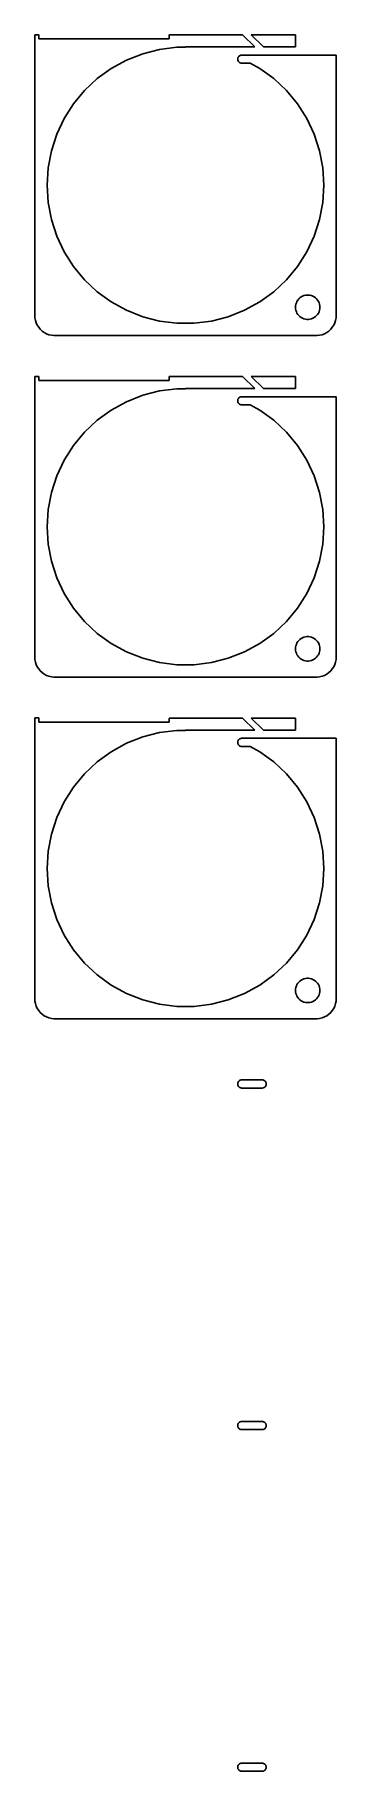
# Model space of a CAD drawing. Header units: metres. Extents: x -37 to 37, y 30 to 457.
import ezdxf

# ---------------------------------------------------------------- set-up
doc = ezdxf.new("R2010")
doc.units = ezdxf.units.M

msp = doc.modelspace()

# ---------------------------------------------------------------- linework, layer by layer
for p, q in [((-36, 457), (-37, 457)), ((-37, 457), (-37, 388)), ((-36, 456), (-36, 457)), ((14.0099, 456.99), (-4, 456.99)), ((-4, 456.99), (-4, 456)), ((17, 454), (14.0099, 456.99)), ((27, 456.99), (16.1312, 456.99)), ((16.1312, 456.99), (19.1213, 454)), ((27, 454), (27, 456.99)), ((-4, 456), (-36, 456)), ((-10.5066, 452.336), (-6.371, 453.398)), ((-6.371, 453.398), (-2.1349, 453.933)), ((-2.1349, 453.933), (0, 453.933)), ((0, 453.933), (0, 454)), ((0, 454), (17, 454)), ((19.1213, 454), (27, 454)), ((-21.6724, 446.197), (-18.2181, 448.707)), ((-18.2181, 448.707), (-14.4765, 450.764)), ((-14.4765, 450.764), (-10.5066, 452.336)), ((12.8189, 451.125), (12.811, 451)), ((12.811, 451), (12.8189, 450.875)), ((12.8424, 451.249), (12.8189, 451.125)), ((12.8189, 450.875), (12.8424, 450.751)), ((12.8812, 451.368), (12.8424, 451.249)), ((12.8424, 450.751), (12.8812, 450.632)), ((12.9347, 451.482), (12.8812, 451.368)), ((12.8812, 450.632), (12.9347, 450.518)), ((13.002, 451.588), (12.9347, 451.482)), ((12.9347, 450.518), (13.002, 450.412)), ((13.082, 451.685), (13.002, 451.588)), ((13.002, 450.412), (13.082, 450.315)), ((13.1736, 451.771), (13.082, 451.685)), ((13.082, 450.315), (13.1736, 450.229)), ((13.2752, 451.844), (13.1736, 451.771)), ((13.1736, 450.229), (13.2752, 450.156)), ((13.3852, 451.905), (13.2752, 451.844)), ((13.2752, 450.156), (13.3852, 450.095)), ((13.502, 451.951), (13.3852, 451.905)), ((13.3852, 450.095), (13.502, 450.049)), ((13.6236, 451.982), (13.502, 451.951)), ((13.502, 450.049), (13.6236, 450.018)), ((13.7482, 451.998), (13.6236, 451.982)), ((13.6236, 450.018), (13.7482, 450.002)), ((14.561, 451.998), (13.7482, 451.998)), ((13.7482, 450.002), (15.8628, 450.002)), ((37, 452), (14.561, 452)), ((14.561, 452), (14.561, 451.998)), ((15.8628, 450.002), (18.2181, 448.707)), ((18.2181, 448.707), (21.6724, 446.197)), ((37, 388), (37, 452)), ((-24.7849, 443.275), (-21.6724, 446.197)), ((21.6724, 446.197), (24.7849, 443.275)), ((-29.7944, 436.38), (-27.5066, 439.985)), ((-27.5066, 439.985), (-24.7849, 443.275)), ((24.7849, 443.275), (27.5066, 439.985)), ((27.5066, 439.985), (29.7944, 436.38)), ((-31.6124, 432.516), (-29.7944, 436.38)), ((29.7944, 436.38), (31.6124, 432.516)), ((-32.9318, 428.455), (-31.6124, 432.516)), ((31.6124, 432.516), (32.9318, 428.455)), ((-33.7319, 424.261), (-32.9318, 428.455)), ((32.9318, 428.455), (33.7319, 424.261)), ((-34, 420), (-33.7319, 424.261)), ((33.7319, 424.261), (34, 420)), ((-33.7319, 415.739), (-34, 420)), ((34, 420), (33.7319, 415.739)), ((-32.9318, 411.545), (-33.7319, 415.739)), ((33.7319, 415.739), (32.9318, 411.545)), ((-31.6124, 407.484), (-32.9318, 411.545)), ((32.9318, 411.545), (31.6124, 407.484)), ((-29.7944, 403.62), (-31.6124, 407.484)), ((31.6124, 407.484), (29.7944, 403.62)), ((-27.5066, 400.015), (-29.7944, 403.62)), ((29.7944, 403.62), (27.5066, 400.015)), ((-24.7849, 396.725), (-27.5066, 400.015)), ((27.5066, 400.015), (24.7849, 396.725)), ((-21.6724, 393.803), (-24.7849, 396.725)), ((-18.2181, 391.293), (-21.6724, 393.803)), ((21.6724, 393.803), (18.2181, 391.293)), ((24.7849, 396.725), (21.6724, 393.803)), ((28.7227, 392.714), (29.0729, 392.853)), ((29.0729, 392.853), (29.4379, 392.947)), ((29.4379, 392.947), (29.8116, 392.994)), ((29.8116, 392.994), (30.1884, 392.994)), ((30.1884, 392.994), (30.5621, 392.947)), ((30.5621, 392.947), (30.927, 392.853)), ((30.927, 392.853), (31.2773, 392.714)), ((-14.4765, 389.236), (-18.2181, 391.293)), ((-10.5066, 387.664), (-14.4765, 389.236)), ((14.4765, 389.236), (10.5066, 387.664)), ((18.2181, 391.293), (14.4765, 389.236)), ((27, 390), (27.0237, 390.376)), ((27.0237, 389.624), (27, 390)), ((27.0237, 390.376), (27.0942, 390.746)), ((27.0942, 389.254), (27.0237, 389.624)), ((27.0942, 390.746), (27.2107, 391.104)), ((27.2107, 388.896), (27.0942, 389.254)), ((27.2107, 391.104), (27.3711, 391.445)), ((27.3711, 388.555), (27.2107, 388.896)), ((27.3711, 391.445), (27.5729, 391.763)), ((27.5729, 391.763), (27.8131, 392.054)), ((27.8131, 392.054), (28.0877, 392.312)), ((28.0877, 392.312), (28.3925, 392.533)), ((28.3925, 392.533), (28.7227, 392.714)), ((31.2773, 392.714), (31.6075, 392.533)), ((31.6075, 392.533), (31.9123, 392.312)), ((31.9123, 392.312), (32.1869, 392.054)), ((32.1869, 392.054), (32.427, 391.763)), ((32.427, 391.763), (32.6289, 391.445)), ((32.6289, 391.445), (32.7893, 391.104)), ((32.7893, 388.896), (32.6289, 388.555)), ((32.7893, 391.104), (32.9057, 390.746)), ((32.9057, 389.254), (32.7893, 388.896)), ((32.9057, 390.746), (32.9763, 390.376)), ((32.9763, 389.624), (32.9057, 389.254)), ((32.9763, 390.376), (33, 390)), ((33, 390), (32.9763, 389.624)), ((-37, 388), (-36.9606, 387.373)), ((-36.9606, 387.373), (-36.8429, 386.757)), ((-36.8429, 386.757), (-36.6489, 386.159)), ((-36.6489, 386.159), (-36.3815, 385.591)), ((-36.3815, 385.591), (-36.0451, 385.061)), ((-36.0451, 385.061), (-35.6448, 384.577)), ((-35.6448, 384.577), (-35.1871, 384.147)), ((-6.371, 386.602), (-10.5066, 387.664)), ((-2.1349, 386.067), (-6.371, 386.602)), ((2.1349, 386.067), (-2.1349, 386.067)), ((6.371, 386.602), (2.1349, 386.067)), ((10.5066, 387.664), (6.371, 386.602)), ((27.5729, 388.237), (27.3711, 388.555)), ((27.8131, 387.946), (27.5729, 388.237)), ((28.0877, 387.688), (27.8131, 387.946)), ((28.3925, 387.467), (28.0877, 387.688)), ((28.7227, 387.286), (28.3925, 387.467)), ((29.0729, 387.147), (28.7227, 387.286)), ((29.4379, 387.053), (29.0729, 387.147)), ((29.8116, 387.006), (29.4379, 387.053)), ((30.1884, 387.006), (29.8116, 387.006)), ((30.5621, 387.053), (30.1884, 387.006)), ((30.927, 387.147), (30.5621, 387.053)), ((31.2773, 387.286), (30.927, 387.147)), ((31.6075, 387.467), (31.2773, 387.286)), ((31.9123, 387.688), (31.6075, 387.467)), ((32.1869, 387.946), (31.9123, 387.688)), ((32.427, 388.237), (32.1869, 387.946)), ((32.6289, 388.555), (32.427, 388.237)), ((35.1871, 384.147), (35.6448, 384.577)), ((35.6448, 384.577), (36.0451, 385.061)), ((36.0451, 385.061), (36.3815, 385.591)), ((36.3815, 385.591), (36.6489, 386.159)), ((36.6489, 386.159), (36.8429, 386.757)), ((36.8429, 386.757), (36.9606, 387.373)), ((36.9606, 387.373), (37, 388)), ((-35.1871, 384.147), (-34.6791, 383.778)), ((-34.6791, 383.778), (-34.1289, 383.476)), ((-34.1289, 383.476), (-33.5451, 383.245)), ((-33.5451, 383.245), (-32.9369, 383.089)), ((-32.9369, 383.089), (-32.3139, 383.01)), ((-32.3139, 383.01), (32.3139, 383.01)), ((32.3139, 383.01), (32.9369, 383.089)), ((32.9369, 383.089), (33.5451, 383.245)), ((33.5451, 383.245), (34.1289, 383.476)), ((34.1289, 383.476), (34.6791, 383.778)), ((34.6791, 383.778), (35.1871, 384.147)), ((-36, 373), (-37, 373)), ((-37, 373), (-37, 304)), ((-36, 372), (-36, 373)), ((-4, 372), (-36, 372)), ((14.0099, 372.99), (-4, 372.99)), ((-4, 372.99), (-4, 372)), ((17, 370), (14.0099, 372.99)), ((27, 372.99), (16.1312, 372.99)), ((16.1312, 372.99), (19.1213, 370)), ((27, 370), (27, 372.99)), ((-14.4765, 366.764), (-10.5066, 368.336)), ((-10.5066, 368.336), (-6.371, 369.398)), ((-6.371, 369.398), (-2.1349, 369.933)), ((-2.1349, 369.933), (0, 369.933)), ((0, 369.933), (0, 370)), ((0, 370), (17, 370)), ((12.8424, 367.249), (12.8189, 367.125)), ((12.8812, 367.368), (12.8424, 367.249)), ((12.9347, 367.482), (12.8812, 367.368)), ((13.002, 367.588), (12.9347, 367.482)), ((13.082, 367.685), (13.002, 367.588)), ((13.1736, 367.771), (13.082, 367.685)), ((13.2752, 367.844), (13.1736, 367.771)), ((13.3852, 367.905), (13.2752, 367.844)), ((13.502, 367.951), (13.3852, 367.905)), ((13.6236, 367.982), (13.502, 367.951)), ((13.7482, 367.998), (13.6236, 367.982)), ((14.561, 367.998), (13.7482, 367.998)), ((37, 368), (14.561, 368)), ((14.561, 368), (14.561, 367.998)), ((19.1213, 370), (27, 370)), ((37, 304), (37, 368)), ((-21.6724, 362.197), (-18.2181, 364.707)), ((-18.2181, 364.707), (-14.4765, 366.764)), ((12.8189, 367.125), (12.811, 367)), ((12.811, 367), (12.8189, 366.875)), ((12.8189, 366.875), (12.8424, 366.751)), ((12.8424, 366.751), (12.8812, 366.632)), ((12.8812, 366.632), (12.9347, 366.518)), ((12.9347, 366.518), (13.002, 366.412)), ((13.002, 366.412), (13.082, 366.315)), ((13.082, 366.315), (13.1736, 366.229)), ((13.1736, 366.229), (13.2752, 366.156)), ((13.2752, 366.156), (13.3852, 366.095)), ((13.3852, 366.095), (13.502, 366.049)), ((13.502, 366.049), (13.6236, 366.018)), ((13.6236, 366.018), (13.7482, 366.002)), ((13.7482, 366.002), (15.8628, 366.002)), ((15.8628, 366.002), (18.2181, 364.707)), ((18.2181, 364.707), (21.6724, 362.197)), ((-27.5066, 355.985), (-24.7849, 359.275)), ((-24.7849, 359.275), (-21.6724, 362.197)), ((21.6724, 362.197), (24.7849, 359.275)), ((24.7849, 359.275), (27.5066, 355.985)), ((-29.7944, 352.38), (-27.5066, 355.985)), ((27.5066, 355.985), (29.7944, 352.38)), ((-31.6124, 348.516), (-29.7944, 352.38)), ((29.7944, 352.38), (31.6124, 348.516)), ((-32.9318, 344.455), (-31.6124, 348.516)), ((31.6124, 348.516), (32.9318, 344.455)), ((-33.7319, 340.261), (-32.9318, 344.455)), ((32.9318, 344.455), (33.7319, 340.261)), ((-34, 336), (-33.7319, 340.261)), ((33.7319, 340.261), (34, 336)), ((-33.7319, 331.739), (-34, 336)), ((34, 336), (33.7319, 331.739)), ((-32.9318, 327.545), (-33.7319, 331.739)), ((33.7319, 331.739), (32.9318, 327.545)), ((-31.6124, 323.484), (-32.9318, 327.545)), ((32.9318, 327.545), (31.6124, 323.484)), ((-29.7944, 319.62), (-31.6124, 323.484)), ((31.6124, 323.484), (29.7944, 319.62)), ((-27.5066, 316.015), (-29.7944, 319.62)), ((-24.7849, 312.725), (-27.5066, 316.015)), ((27.5066, 316.015), (24.7849, 312.725)), ((29.7944, 319.62), (27.5066, 316.015)), ((-21.6724, 309.803), (-24.7849, 312.725)), ((24.7849, 312.725), (21.6724, 309.803)), ((-18.2181, 307.293), (-21.6724, 309.803)), ((21.6724, 309.803), (18.2181, 307.293)), ((27.2107, 307.104), (27.3711, 307.445)), ((27.3711, 307.445), (27.5729, 307.763)), ((27.5729, 307.763), (27.8131, 308.054)), ((27.8131, 308.054), (28.0877, 308.312)), ((28.0877, 308.312), (28.3925, 308.533)), ((28.3925, 308.533), (28.7227, 308.714)), ((28.7227, 308.714), (29.0729, 308.853)), ((29.0729, 308.853), (29.4379, 308.947)), ((29.4379, 308.947), (29.8116, 308.994)), ((29.8116, 308.994), (30.1884, 308.994)), ((30.1884, 308.994), (30.5621, 308.947)), ((30.5621, 308.947), (30.927, 308.853)), ((30.927, 308.853), (31.2773, 308.714)), ((31.2773, 308.714), (31.6075, 308.533)), ((31.6075, 308.533), (31.9123, 308.312)), ((31.9123, 308.312), (32.1869, 308.054)), ((32.1869, 308.054), (32.427, 307.763)), ((32.427, 307.763), (32.6289, 307.445)), ((32.6289, 307.445), (32.7893, 307.104)), ((-37, 304), (-36.9606, 303.373)), ((-36.9606, 303.373), (-36.8429, 302.757)), ((-14.4765, 305.236), (-18.2181, 307.293)), ((-10.5066, 303.664), (-14.4765, 305.236)), ((-6.371, 302.602), (-10.5066, 303.664)), ((10.5066, 303.664), (6.371, 302.602)), ((14.4765, 305.236), (10.5066, 303.664)), ((18.2181, 307.293), (14.4765, 305.236)), ((27, 306), (27.0237, 306.376)), ((27.0237, 305.624), (27, 306)), ((27.0237, 306.376), (27.0942, 306.746)), ((27.0942, 305.254), (27.0237, 305.624)), ((27.0942, 306.746), (27.2107, 307.104)), ((27.2107, 304.896), (27.0942, 305.254)), ((27.3711, 304.555), (27.2107, 304.896)), ((27.5729, 304.237), (27.3711, 304.555)), ((27.8131, 303.946), (27.5729, 304.237)), ((28.0877, 303.688), (27.8131, 303.946)), ((28.3925, 303.467), (28.0877, 303.688)), ((28.7227, 303.286), (28.3925, 303.467)), ((29.0729, 303.147), (28.7227, 303.286)), ((31.2773, 303.286), (30.927, 303.147)), ((31.6075, 303.467), (31.2773, 303.286)), ((31.9123, 303.688), (31.6075, 303.467)), ((32.1869, 303.946), (31.9123, 303.688)), ((32.427, 304.237), (32.1869, 303.946)), ((32.6289, 304.555), (32.427, 304.237)), ((32.7893, 304.896), (32.6289, 304.555)), ((32.7893, 307.104), (32.9057, 306.746)), ((32.9057, 305.254), (32.7893, 304.896)), ((32.9057, 306.746), (32.9763, 306.376)), ((32.9763, 305.624), (32.9057, 305.254)), ((32.9763, 306.376), (33, 306)), ((33, 306), (32.9763, 305.624)), ((36.8429, 302.757), (36.9606, 303.373)), ((36.9606, 303.373), (37, 304)), ((-36.8429, 302.757), (-36.6489, 302.159)), ((-36.6489, 302.159), (-36.3815, 301.591)), ((-36.3815, 301.591), (-36.0451, 301.061)), ((-36.0451, 301.061), (-35.6448, 300.577)), ((-35.6448, 300.577), (-35.1871, 300.147)), ((-35.1871, 300.147), (-34.6791, 299.778)), ((-34.6791, 299.778), (-34.1289, 299.476)), ((-34.1289, 299.476), (-33.5451, 299.245)), ((-33.5451, 299.245), (-32.9369, 299.089)), ((-32.9369, 299.089), (-32.3139, 299.01)), ((-32.3139, 299.01), (32.3139, 299.01)), ((-2.1349, 302.067), (-6.371, 302.602)), ((2.1349, 302.067), (-2.1349, 302.067)), ((6.371, 302.602), (2.1349, 302.067)), ((29.4379, 303.053), (29.0729, 303.147)), ((29.8116, 303.006), (29.4379, 303.053)), ((30.1884, 303.006), (29.8116, 303.006)), ((30.5621, 303.053), (30.1884, 303.006)), ((30.927, 303.147), (30.5621, 303.053)), ((32.3139, 299.01), (32.9369, 299.089)), ((32.9369, 299.089), (33.5451, 299.245)), ((33.5451, 299.245), (34.1289, 299.476)), ((34.1289, 299.476), (34.6791, 299.778)), ((34.6791, 299.778), (35.1871, 300.147)), ((35.1871, 300.147), (35.6448, 300.577)), ((35.6448, 300.577), (36.0451, 301.061)), ((36.0451, 301.061), (36.3815, 301.591)), ((36.3815, 301.591), (36.6489, 302.159)), ((36.6489, 302.159), (36.8429, 302.757)), ((-36, 289), (-37, 289)), ((-37, 289), (-37, 220)), ((-36, 288), (-36, 289)), ((-4, 288), (-36, 288)), ((14.0099, 288.99), (-4, 288.99)), ((-4, 288.99), (-4, 288)), ((17, 286), (14.0099, 288.99)), ((27, 288.99), (16.1312, 288.99)), ((16.1312, 288.99), (19.1213, 286)), ((27, 286), (27, 288.99)), ((-18.2181, 280.707), (-14.4765, 282.764)), ((-14.4765, 282.764), (-10.5066, 284.336)), ((-10.5066, 284.336), (-6.371, 285.398)), ((-6.371, 285.398), (-2.1349, 285.933)), ((-2.1349, 285.933), (0, 285.933)), ((0, 285.933), (0, 286)), ((0, 286), (17, 286)), ((12.8189, 283.125), (12.811, 283)), ((12.811, 283), (12.8189, 282.875)), ((12.8424, 283.249), (12.8189, 283.125)), ((12.8189, 282.875), (12.8424, 282.751)), ((12.8812, 283.368), (12.8424, 283.249)), ((12.8424, 282.751), (12.8812, 282.632)), ((12.9347, 283.482), (12.8812, 283.368)), ((12.8812, 282.632), (12.9347, 282.518)), ((13.002, 283.588), (12.9347, 283.482)), ((12.9347, 282.518), (13.002, 282.412)), ((13.082, 283.685), (13.002, 283.588)), ((13.002, 282.412), (13.082, 282.315)), ((13.1736, 283.771), (13.082, 283.685)), ((13.082, 282.315), (13.1736, 282.229)), ((13.2752, 283.844), (13.1736, 283.771)), ((13.1736, 282.229), (13.2752, 282.156)), ((13.3852, 283.905), (13.2752, 283.844)), ((13.2752, 282.156), (13.3852, 282.095)), ((13.502, 283.951), (13.3852, 283.905)), ((13.3852, 282.095), (13.502, 282.049)), ((13.6236, 283.982), (13.502, 283.951)), ((13.502, 282.049), (13.6236, 282.018)), ((13.7482, 283.998), (13.6236, 283.982)), ((13.6236, 282.018), (13.7482, 282.002)), ((14.561, 283.998), (13.7482, 283.998)), ((13.7482, 282.002), (15.8628, 282.002)), ((37, 284), (14.561, 284)), ((14.561, 284), (14.561, 283.998)), ((15.8628, 282.002), (18.2181, 280.707)), ((19.1213, 286), (27, 286)), ((37, 220), (37, 284)), ((-24.7849, 275.275), (-21.6724, 278.197)), ((-21.6724, 278.197), (-18.2181, 280.707)), ((18.2181, 280.707), (21.6724, 278.197)), ((21.6724, 278.197), (24.7849, 275.275)), ((-27.5066, 271.985), (-24.7849, 275.275)), ((24.7849, 275.275), (27.5066, 271.985)), ((-29.7944, 268.38), (-27.5066, 271.985)), ((27.5066, 271.985), (29.7944, 268.38)), ((-31.6124, 264.516), (-29.7944, 268.38)), ((29.7944, 268.38), (31.6124, 264.516)), ((-32.9318, 260.455), (-31.6124, 264.516)), ((31.6124, 264.516), (32.9318, 260.455)), ((-34, 252), (-33.7319, 256.261)), ((-33.7319, 256.261), (-32.9318, 260.455)), ((32.9318, 260.455), (33.7319, 256.261)), ((33.7319, 256.261), (34, 252)), ((-33.7319, 247.739), (-34, 252)), ((34, 252), (33.7319, 247.739)), ((-32.9318, 243.545), (-33.7319, 247.739)), ((33.7319, 247.739), (32.9318, 243.545)), ((-31.6124, 239.484), (-32.9318, 243.545)), ((32.9318, 243.545), (31.6124, 239.484)), ((-29.7944, 235.62), (-31.6124, 239.484)), ((31.6124, 239.484), (29.7944, 235.62)), ((-27.5066, 232.015), (-29.7944, 235.62)), ((29.7944, 235.62), (27.5066, 232.015)), ((-24.7849, 228.725), (-27.5066, 232.015)), ((27.5066, 232.015), (24.7849, 228.725)), ((-21.6724, 225.803), (-24.7849, 228.725)), ((24.7849, 228.725), (21.6724, 225.803)), ((-18.2181, 223.293), (-21.6724, 225.803)), ((-14.4765, 221.236), (-18.2181, 223.293)), ((18.2181, 223.293), (14.4765, 221.236)), ((21.6724, 225.803), (18.2181, 223.293)), ((27, 222), (27.0237, 222.376)), ((27.0237, 222.376), (27.0942, 222.746)), ((27.0942, 222.746), (27.2107, 223.104)), ((27.2107, 223.104), (27.3711, 223.445)), ((27.3711, 223.445), (27.5729, 223.763)), ((27.5729, 223.763), (27.8131, 224.054)), ((27.8131, 224.054), (28.0877, 224.312)), ((28.0877, 224.312), (28.3925, 224.533)), ((28.3925, 224.533), (28.7227, 224.714)), ((28.7227, 224.714), (29.0729, 224.853)), ((29.0729, 224.853), (29.4379, 224.947)), ((29.4379, 224.947), (29.8116, 224.994)), ((29.8116, 224.994), (30.1884, 224.994)), ((30.1884, 224.994), (30.5621, 224.947)), ((30.5621, 224.947), (30.927, 224.853)), ((30.927, 224.853), (31.2773, 224.714)), ((31.2773, 224.714), (31.6075, 224.533)), ((31.6075, 224.533), (31.9123, 224.312)), ((31.9123, 224.312), (32.1869, 224.054)), ((32.1869, 224.054), (32.427, 223.763)), ((32.427, 223.763), (32.6289, 223.445)), ((32.6289, 223.445), (32.7893, 223.104)), ((32.7893, 223.104), (32.9057, 222.746)), ((32.9057, 222.746), (32.9763, 222.376)), ((32.9763, 222.376), (33, 222)), ((-37, 220), (-36.9606, 219.373)), ((-36.9606, 219.373), (-36.8429, 218.757)), ((-36.8429, 218.757), (-36.6489, 218.159)), ((-36.6489, 218.159), (-36.3815, 217.591)), ((-10.5066, 219.664), (-14.4765, 221.236)), ((-6.371, 218.602), (-10.5066, 219.664)), ((-2.1349, 218.067), (-6.371, 218.602)), ((2.1349, 218.067), (-2.1349, 218.067)), ((6.371, 218.602), (2.1349, 218.067)), ((10.5066, 219.664), (6.371, 218.602)), ((14.4765, 221.236), (10.5066, 219.664)), ((27.0237, 221.624), (27, 222)), ((27.0942, 221.254), (27.0237, 221.624)), ((27.2107, 220.896), (27.0942, 221.254)), ((27.3711, 220.555), (27.2107, 220.896)), ((27.5729, 220.237), (27.3711, 220.555)), ((27.8131, 219.946), (27.5729, 220.237)), ((28.0877, 219.688), (27.8131, 219.946)), ((28.3925, 219.467), (28.0877, 219.688)), ((28.7227, 219.286), (28.3925, 219.467)), ((29.0729, 219.147), (28.7227, 219.286)), ((29.4379, 219.053), (29.0729, 219.147)), ((29.8116, 219.006), (29.4379, 219.053)), ((30.1884, 219.006), (29.8116, 219.006)), ((30.5621, 219.053), (30.1884, 219.006)), ((30.927, 219.147), (30.5621, 219.053)), ((31.2773, 219.286), (30.927, 219.147)), ((31.6075, 219.467), (31.2773, 219.286)), ((31.9123, 219.688), (31.6075, 219.467)), ((32.1869, 219.946), (31.9123, 219.688)), ((32.427, 220.237), (32.1869, 219.946)), ((32.6289, 220.555), (32.427, 220.237)), ((32.7893, 220.896), (32.6289, 220.555)), ((32.9057, 221.254), (32.7893, 220.896)), ((32.9763, 221.624), (32.9057, 221.254)), ((33, 222), (32.9763, 221.624)), ((36.3815, 217.591), (36.6489, 218.159)), ((36.6489, 218.159), (36.8429, 218.757)), ((36.8429, 218.757), (36.9606, 219.373)), ((36.9606, 219.373), (37, 220)), ((-36.3815, 217.591), (-36.0451, 217.061)), ((-36.0451, 217.061), (-35.6448, 216.577)), ((-35.6448, 216.577), (-35.1871, 216.147)), ((-35.1871, 216.147), (-34.6791, 215.778)), ((-34.6791, 215.778), (-34.1289, 215.476)), ((-34.1289, 215.476), (-33.5451, 215.245)), ((-33.5451, 215.245), (-32.9369, 215.089)), ((-32.9369, 215.089), (-32.3139, 215.01)), ((-32.3139, 215.01), (32.3139, 215.01)), ((32.3139, 215.01), (32.9369, 215.089)), ((32.9369, 215.089), (33.5451, 215.245)), ((33.5451, 215.245), (34.1289, 215.476)), ((34.1289, 215.476), (34.6791, 215.778)), ((34.6791, 215.778), (35.1871, 216.147)), ((35.1871, 216.147), (35.6448, 216.577)), ((35.6448, 216.577), (36.0451, 217.061)), ((36.0451, 217.061), (36.3815, 217.591)), ((12.8189, 199.125), (12.811, 199)), ((12.811, 199), (12.8189, 198.875)), ((12.8424, 199.249), (12.8189, 199.125)), ((12.8189, 198.875), (12.8424, 198.751)), ((12.8812, 199.368), (12.8424, 199.249)), ((12.8424, 198.751), (12.8812, 198.632)), ((12.9347, 199.482), (12.8812, 199.368)), ((12.8812, 198.632), (12.9347, 198.518)), ((13.002, 199.588), (12.9347, 199.482)), ((12.9347, 198.518), (13.002, 198.412)), ((13.082, 199.685), (13.002, 199.588)), ((13.002, 198.412), (13.082, 198.315)), ((13.1736, 199.771), (13.082, 199.685)), ((13.082, 198.315), (13.1736, 198.229)), ((13.2752, 199.844), (13.1736, 199.771)), ((13.1736, 198.229), (13.2752, 198.156)), ((13.3852, 199.905), (13.2752, 199.844)), ((13.2752, 198.156), (13.3852, 198.095)), ((13.502, 199.951), (13.3852, 199.905)), ((13.3852, 198.095), (13.502, 198.049)), ((13.6236, 199.982), (13.502, 199.951)), ((13.502, 198.049), (13.6236, 198.018)), ((13.7482, 199.998), (13.6236, 199.982)), ((13.6236, 198.018), (13.7482, 198.002)), ((18.8738, 199.998), (13.7482, 199.998)), ((13.7482, 198.002), (18.8738, 198.002)), ((18.9984, 199.982), (18.8738, 199.998)), ((18.8738, 198.002), (18.9984, 198.018)), ((19.12, 199.951), (18.9984, 199.982)), ((18.9984, 198.018), (19.12, 198.049)), ((19.2368, 199.905), (19.12, 199.951)), ((19.12, 198.049), (19.2368, 198.095)), ((19.3468, 199.844), (19.2368, 199.905)), ((19.2368, 198.095), (19.3468, 198.156)), ((19.4484, 199.771), (19.3468, 199.844)), ((19.3468, 198.156), (19.4484, 198.229)), ((19.54, 199.685), (19.4484, 199.771)), ((19.4484, 198.229), (19.54, 198.315)), ((19.62, 199.588), (19.54, 199.685)), ((19.54, 198.315), (19.62, 198.412)), ((19.6873, 199.482), (19.62, 199.588)), ((19.62, 198.412), (19.6873, 198.518)), ((19.7408, 199.368), (19.6873, 199.482)), ((19.6873, 198.518), (19.7408, 198.632)), ((19.7796, 199.249), (19.7408, 199.368)), ((19.7408, 198.632), (19.7796, 198.751)), ((19.8031, 199.125), (19.7796, 199.249)), ((19.7796, 198.751), (19.8031, 198.875)), ((19.811, 199), (19.8031, 199.125)), ((19.8031, 198.875), (19.811, 199)), ((12.8812, 115.368), (12.8424, 115.249)), ((12.9347, 115.482), (12.8812, 115.368)), ((13.002, 115.588), (12.9347, 115.482)), ((13.082, 115.685), (13.002, 115.588)), ((13.1736, 115.771), (13.082, 115.685)), ((13.2752, 115.844), (13.1736, 115.771)), ((13.3852, 115.905), (13.2752, 115.844)), ((13.502, 115.951), (13.3852, 115.905)), ((13.6236, 115.982), (13.502, 115.951)), ((13.7482, 115.998), (13.6236, 115.982)), ((18.8738, 115.998), (13.7482, 115.998)), ((18.9984, 115.982), (18.8738, 115.998)), ((19.12, 115.951), (18.9984, 115.982)), ((19.2368, 115.905), (19.12, 115.951)), ((19.3468, 115.844), (19.2368, 115.905)), ((19.4484, 115.771), (19.3468, 115.844)), ((19.54, 115.685), (19.4484, 115.771)), ((19.62, 115.588), (19.54, 115.685)), ((19.6873, 115.482), (19.62, 115.588)), ((19.7408, 115.368), (19.6873, 115.482)), ((19.7796, 115.249), (19.7408, 115.368)), ((12.8189, 115.125), (12.811, 115)), ((12.811, 115), (12.8189, 114.875)), ((12.8424, 115.249), (12.8189, 115.125)), ((12.8189, 114.875), (12.8424, 114.751)), ((12.8424, 114.751), (12.8812, 114.632)), ((12.8812, 114.632), (12.9347, 114.518)), ((12.9347, 114.518), (13.002, 114.412)), ((13.002, 114.412), (13.082, 114.315)), ((13.082, 114.315), (13.1736, 114.229)), ((13.1736, 114.229), (13.2752, 114.156)), ((13.2752, 114.156), (13.3852, 114.095)), ((13.3852, 114.095), (13.502, 114.049)), ((13.502, 114.049), (13.6236, 114.018)), ((13.6236, 114.018), (13.7482, 114.002)), ((13.7482, 114.002), (18.8738, 114.002)), ((18.8738, 114.002), (18.9984, 114.018)), ((18.9984, 114.018), (19.12, 114.049)), ((19.12, 114.049), (19.2368, 114.095)), ((19.2368, 114.095), (19.3468, 114.156)), ((19.3468, 114.156), (19.4484, 114.229)), ((19.4484, 114.229), (19.54, 114.315)), ((19.54, 114.315), (19.62, 114.412)), ((19.62, 114.412), (19.6873, 114.518)), ((19.6873, 114.518), (19.7408, 114.632)), ((19.7408, 114.632), (19.7796, 114.751)), ((19.8031, 115.125), (19.7796, 115.249)), ((19.7796, 114.751), (19.8031, 114.875)), ((19.811, 115), (19.8031, 115.125)), ((19.8031, 114.875), (19.811, 115)), ((12.8189, 31.1253), (12.811, 31)), ((12.811, 31), (12.8189, 30.8747)), ((12.8424, 31.2487), (12.8189, 31.1253)), ((12.8189, 30.8747), (12.8424, 30.7513)), ((12.8812, 31.3681), (12.8424, 31.2487)), ((12.8424, 30.7513), (12.8812, 30.6319)), ((12.9347, 31.4818), (12.8812, 31.3681)), ((12.8812, 30.6319), (12.9347, 30.5182)), ((13.002, 31.5878), (12.9347, 31.4818)), ((12.9347, 30.5182), (13.002, 30.4122)), ((13.082, 31.6845), (13.002, 31.5878)), ((13.002, 30.4122), (13.082, 30.3154)), ((13.1736, 31.7705), (13.082, 31.6845)), ((13.082, 30.3154), (13.1736, 30.2295)), ((13.2752, 31.8443), (13.1736, 31.7705)), ((13.1736, 30.2295), (13.2752, 30.1557)), ((13.3852, 31.9048), (13.2752, 31.8443)), ((13.2752, 30.1557), (13.3852, 30.0952)), ((13.502, 31.951), (13.3852, 31.9048)), ((13.3852, 30.0952), (13.502, 30.0489)), ((13.6236, 31.9823), (13.502, 31.951)), ((13.502, 30.0489), (13.6236, 30.0177)), ((13.7482, 31.998), (13.6236, 31.9823)), ((13.6236, 30.0177), (13.7482, 30.002)), ((18.8738, 31.998), (13.7482, 31.998)), ((13.7482, 30.002), (18.8738, 30.002)), ((18.9984, 31.9823), (18.8738, 31.998)), ((18.8738, 30.002), (18.9984, 30.0177)), ((19.12, 31.951), (18.9984, 31.9823)), ((18.9984, 30.0177), (19.12, 30.0489)), ((19.2368, 31.9048), (19.12, 31.951)), ((19.12, 30.0489), (19.2368, 30.0952)), ((19.3468, 31.8443), (19.2368, 31.9048)), ((19.2368, 30.0952), (19.3468, 30.1557)), ((19.4484, 31.7705), (19.3468, 31.8443)), ((19.3468, 30.1557), (19.4484, 30.2295)), ((19.54, 31.6845), (19.4484, 31.7705)), ((19.4484, 30.2295), (19.54, 30.3154)), ((19.62, 31.5878), (19.54, 31.6845)), ((19.54, 30.3154), (19.62, 30.4122)), ((19.6873, 31.4818), (19.62, 31.5878)), ((19.62, 30.4122), (19.6873, 30.5182)), ((19.7408, 31.3681), (19.6873, 31.4818)), ((19.6873, 30.5182), (19.7408, 30.6319)), ((19.7796, 31.2487), (19.7408, 31.3681)), ((19.7408, 30.6319), (19.7796, 30.7513)), ((19.8031, 31.1253), (19.7796, 31.2487)), ((19.7796, 30.7513), (19.8031, 30.8747)), ((19.811, 31), (19.8031, 31.1253)), ((19.8031, 30.8747), (19.811, 31))]:
    msp.add_line(p, q)

doc.saveas('drawing.dxf')
